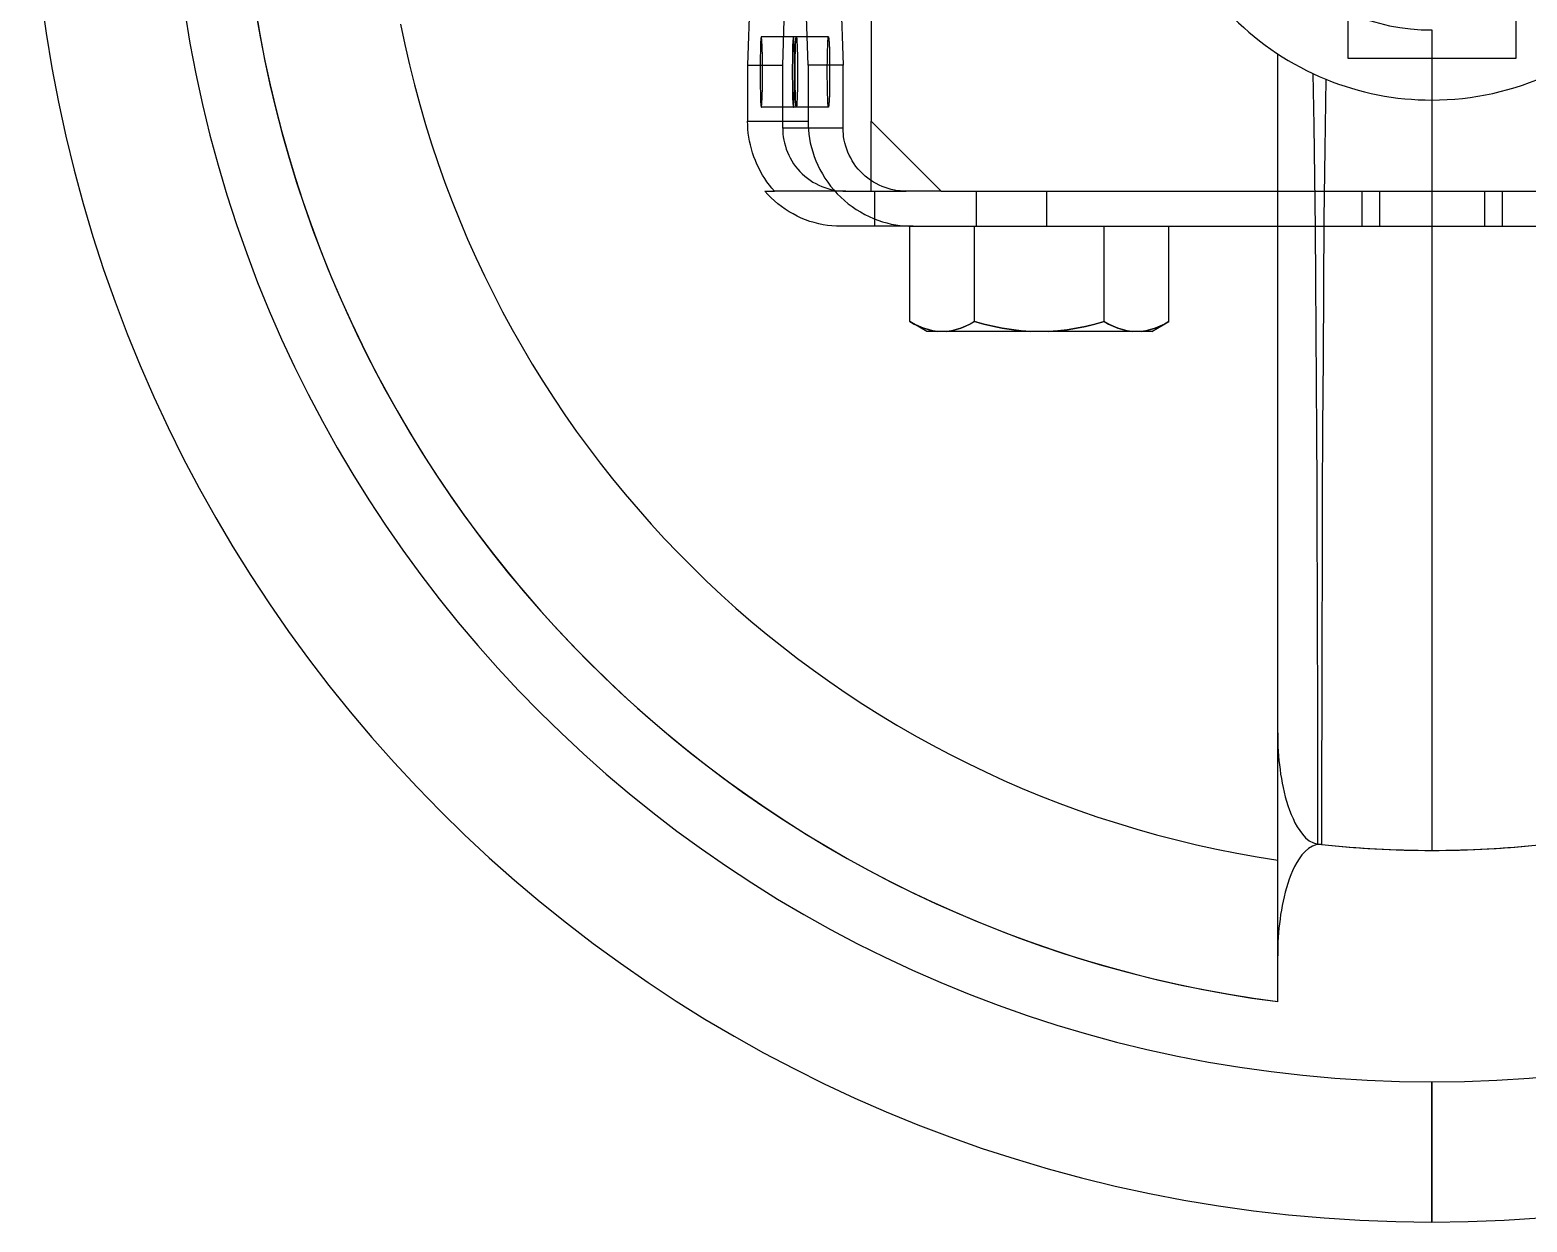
# Model space of a CAD drawing. Extents: x -100 to 100, y -116 to 85.
# Drawn here: x -100 to 6.8, y -115.5 to -30.5 of the extents above; entities that cross this region are included whole.
import ezdxf

# ---------------------------------------------------------------- set-up
doc = ezdxf.new("R2010")
doc.units = 0
doc.layers.add('HIDDEN', color=7, linetype='CONTINUOUS')
doc.layers.add('THICK', color=7, linetype='CONTINUOUS')

msp = doc.modelspace()

# ---------------------------------------------------------------- linework, layer by layer
at = {"layer": 'HIDDEN'}
for p, q in [((-46.31, -33), (-46.14, -28)), ((-6, -28.5), (-6, -32.5)), ((6, -32.5), (6, -28.5)), ((-45.33, -31), (-47.83, -31)), ((-43.04, -31), (-45.54, -31)), ((-45.4, -31.86), (-45.39, -31.74)), ((-45.4, -32), (-45.4, -31.86)), ((-45.4, -32.15), (-45.4, -32)), ((-45.39, -31.52), (-45.38, -31.43)), ((-45.39, -31.63), (-45.39, -31.52)), ((-45.39, -31.74), (-45.39, -31.63)), ((-45.38, -31.35), (-45.37, -31.28)), ((-45.38, -31.43), (-45.38, -31.35)), ((-45.37, -31.22), (-45.36, -31.17)), ((-45.37, -31.28), (-45.37, -31.22)), ((-45.36, -31.09), (-45.35, -31.06)), ((-45.36, -31.12), (-45.36, -31.09)), ((-45.36, -31.17), (-45.36, -31.12)), ((-45.35, -31.04), (-45.34, -31.02)), ((-45.35, -31.06), (-45.35, -31.04)), ((-45.34, -31.01), (-45.34, -31)), ((-45.34, -31), (-45.33, -31)), ((-45.34, -31.02), (-45.34, -31.01)), ((-45.33, -31), (-45.33, -31)), ((-45.33, -31), (-45.33, -31.01)), ((-45.33, -31.01), (-45.32, -31.02)), ((-45.32, -31.02), (-45.32, -31.04)), ((-45.32, -31.04), (-45.32, -31.06)), ((-45.32, -31.06), (-45.31, -31.09)), ((-45.31, -31.09), (-45.31, -31.12)), ((-45.31, -31.12), (-45.3, -31.17)), ((-45.3, -31.17), (-45.3, -31.22)), ((-45.3, -31.22), (-45.29, -31.28)), ((-45.29, -31.28), (-45.29, -31.35)), ((-45.29, -31.35), (-45.29, -31.43)), ((-45.29, -31.43), (-45.28, -31.52)), ((-45.28, -31.52), (-45.28, -31.63)), ((-45.28, -31.63), (-45.27, -31.74)), ((-45.27, -31.74), (-45.27, -31.86)), ((-45.27, -31.86), (-45.27, -32)), ((-45.27, -32), (-45.26, -32.15)), ((-43.11, -31.86), (-43.1, -31.74)), ((-43.11, -32), (-43.11, -31.86)), ((-43.11, -32.15), (-43.11, -32)), ((-43.1, -31.52), (-43.09, -31.43)), ((-43.1, -31.63), (-43.1, -31.52)), ((-43.1, -31.74), (-43.1, -31.63)), ((-43.09, -31.35), (-43.08, -31.28)), ((-43.09, -31.43), (-43.09, -31.35)), ((-43.08, -31.22), (-43.07, -31.17)), ((-43.08, -31.28), (-43.08, -31.22)), ((-43.07, -31.09), (-43.06, -31.06)), ((-43.07, -31.12), (-43.07, -31.09)), ((-43.07, -31.17), (-43.07, -31.12)), ((-43.06, -31.04), (-43.05, -31.02)), ((-43.06, -31.06), (-43.06, -31.04)), ((-43.05, -31.01), (-43.05, -31)), ((-43.05, -31), (-43.04, -31)), ((-43.05, -31.02), (-43.05, -31.01)), ((-43.04, -31), (-43.04, -31)), ((-43.04, -31), (-43.04, -31.01)), ((-43.04, -31.01), (-43.03, -31.02)), ((-43.03, -31.02), (-43.03, -31.04)), ((-43.03, -31.04), (-43.03, -31.06)), ((-43.03, -31.06), (-43.02, -31.09)), ((-43.02, -31.09), (-43.02, -31.12)), ((-43.02, -31.12), (-43.01, -31.17)), ((-43.01, -31.17), (-43.01, -31.22)), ((-43.01, -31.22), (-43.01, -31.28)), ((-43.01, -31.28), (-43, -31.35)), ((-43, -31.35), (-43, -31.43)), ((-43, -31.43), (-42.99, -31.52)), ((-42.99, -31.52), (-42.99, -31.63)), ((-42.99, -31.63), (-42.98, -31.74)), ((-42.98, -31.74), (-42.98, -31.86)), ((-42.98, -31.86), (-42.98, -32)), ((-42.98, -32), (-42.97, -32.15)), ((-48.81, -33), (-46.31, -33)), ((-46.31, -37.5), (-46.31, -33)), ((-45.42, -33.01), (-45.41, -32.83)), ((-45.42, -33.21), (-45.42, -33.01)), ((-45.41, -32.3), (-45.4, -32.15)), ((-45.41, -32.47), (-45.41, -32.3)), ((-45.41, -32.64), (-45.41, -32.47)), ((-45.41, -32.83), (-45.41, -32.64)), ((-45.26, -32.15), (-45.26, -32.3)), ((-45.26, -32.3), (-45.26, -32.47)), ((-45.26, -32.47), (-45.25, -32.64)), ((-45.25, -32.64), (-45.25, -32.83)), ((-45.25, -32.83), (-45.25, -33.01)), ((-45.25, -33.01), (-45.25, -33.21)), ((-43.13, -33.01), (-43.12, -32.83)), ((-43.13, -33.21), (-43.13, -33.01)), ((-43.12, -32.3), (-43.11, -32.15)), ((-43.12, -32.47), (-43.12, -32.3)), ((-43.12, -32.64), (-43.12, -32.47)), ((-43.12, -32.83), (-43.12, -32.64)), ((-42.97, -32.15), (-42.97, -32.3)), ((-42.97, -32.3), (-42.97, -32.47)), ((-42.97, -32.47), (-42.96, -32.64)), ((-42.96, -32.64), (-42.96, -32.83)), ((-42.96, -32.83), (-42.96, -33.01)), ((-42.96, -33.01), (-42.96, -33.21)), ((-11, -32.2), (-11, -32.2)), ((-6, -32.5), (6, -32.5)), ((-6, -32.5), (-6, -32.5)), ((6, -32.5), (6, -32.5)), ((-45.42, -33.4), (-45.42, -33.21)), ((-45.42, -33.6), (-45.42, -33.4)), ((-45.42, -33.79), (-45.42, -33.6)), ((-45.42, -33.99), (-45.42, -33.79)), ((-45.41, -34.17), (-45.42, -33.99)), ((-45.25, -33.21), (-45.25, -33.4)), ((-45.25, -33.4), (-45.25, -33.6)), ((-45.25, -33.6), (-45.25, -33.79)), ((-45.25, -33.79), (-45.25, -33.99)), ((-45.25, -33.99), (-45.25, -34.17)), ((-43.13, -33.4), (-43.13, -33.21)), ((-43.13, -33.6), (-43.13, -33.4)), ((-43.13, -33.79), (-43.13, -33.6)), ((-43.13, -33.99), (-43.13, -33.79)), ((-43.12, -34.17), (-43.13, -33.99)), ((-42.96, -33.21), (-42.96, -33.4)), ((-42.96, -33.4), (-42.96, -33.6)), ((-42.96, -33.6), (-42.96, -33.79)), ((-42.96, -33.79), (-42.96, -33.99)), ((-42.96, -33.99), (-42.96, -34.17)), ((-8.41, -37.31), (-8.48, -33.61)), ((-45.41, -34.36), (-45.41, -34.17)), ((-45.41, -34.53), (-45.41, -34.36)), ((-45.41, -34.7), (-45.41, -34.53)), ((-45.4, -34.85), (-45.41, -34.7)), ((-45.4, -35), (-45.4, -34.85)), ((-45.4, -35.14), (-45.4, -35)), ((-45.39, -35.26), (-45.4, -35.14)), ((-45.26, -34.85), (-45.27, -35)), ((-45.27, -35), (-45.27, -35.14)), ((-45.27, -35.14), (-45.27, -35.26)), ((-45.25, -34.36), (-45.26, -34.53)), ((-45.26, -34.53), (-45.26, -34.7)), ((-45.26, -34.7), (-45.26, -34.85)), ((-45.25, -34.17), (-45.25, -34.36)), ((-43.12, -34.36), (-43.12, -34.17)), ((-43.12, -34.53), (-43.12, -34.36)), ((-43.12, -34.7), (-43.12, -34.53)), ((-43.11, -34.85), (-43.12, -34.7)), ((-43.11, -35), (-43.11, -34.85)), ((-43.11, -35.14), (-43.11, -35)), ((-43.1, -35.26), (-43.11, -35.14)), ((-42.97, -34.85), (-42.98, -35)), ((-42.98, -35), (-42.98, -35.14)), ((-42.98, -35.14), (-42.98, -35.26)), ((-42.96, -34.36), (-42.97, -34.53)), ((-42.97, -34.53), (-42.97, -34.7)), ((-42.97, -34.7), (-42.97, -34.85)), ((-42.96, -34.17), (-42.96, -34.36)), ((-45.33, -36), (-47.83, -36)), ((-43.04, -36), (-45.54, -36)), ((-45.39, -35.37), (-45.39, -35.26)), ((-45.39, -35.48), (-45.39, -35.37)), ((-45.38, -35.57), (-45.39, -35.48)), ((-45.38, -35.65), (-45.38, -35.57)), ((-45.37, -35.72), (-45.38, -35.65)), ((-45.37, -35.78), (-45.37, -35.72)), ((-45.36, -35.83), (-45.37, -35.78)), ((-45.36, -35.88), (-45.36, -35.83)), ((-45.36, -35.91), (-45.36, -35.88)), ((-45.35, -35.94), (-45.36, -35.91)), ((-45.35, -35.96), (-45.35, -35.94)), ((-45.34, -35.98), (-45.35, -35.96)), ((-45.34, -35.99), (-45.34, -35.98)), ((-45.34, -36), (-45.34, -35.99)), ((-45.33, -36), (-45.34, -36)), ((-45.32, -35.98), (-45.33, -35.99)), ((-45.33, -35.99), (-45.33, -36)), ((-45.33, -36), (-45.33, -36)), ((-45.31, -35.91), (-45.32, -35.94)), ((-45.32, -35.94), (-45.32, -35.96)), ((-45.32, -35.96), (-45.32, -35.98)), ((-45.3, -35.83), (-45.31, -35.88)), ((-45.31, -35.88), (-45.31, -35.91)), ((-45.29, -35.72), (-45.3, -35.78)), ((-45.3, -35.78), (-45.3, -35.83)), ((-45.28, -35.48), (-45.29, -35.57)), ((-45.29, -35.57), (-45.29, -35.65)), ((-45.29, -35.65), (-45.29, -35.72)), ((-45.27, -35.26), (-45.28, -35.37)), ((-45.28, -35.37), (-45.28, -35.48)), ((-43.1, -35.37), (-43.1, -35.26)), ((-43.1, -35.48), (-43.1, -35.37)), ((-43.09, -35.57), (-43.1, -35.48)), ((-43.09, -35.65), (-43.09, -35.57)), ((-43.08, -35.72), (-43.09, -35.65)), ((-43.08, -35.78), (-43.08, -35.72)), ((-43.07, -35.83), (-43.08, -35.78)), ((-43.07, -35.88), (-43.07, -35.83)), ((-43.07, -35.91), (-43.07, -35.88)), ((-43.06, -35.94), (-43.07, -35.91)), ((-43.06, -35.96), (-43.06, -35.94)), ((-43.05, -35.98), (-43.06, -35.96)), ((-43.05, -35.99), (-43.05, -35.98)), ((-43.05, -36), (-43.05, -35.99)), ((-43.04, -36), (-43.05, -36)), ((-43.03, -35.98), (-43.04, -35.99)), ((-43.04, -35.99), (-43.04, -36)), ((-43.04, -36), (-43.04, -36)), ((-43.02, -35.91), (-43.03, -35.94)), ((-43.03, -35.94), (-43.03, -35.96)), ((-43.03, -35.96), (-43.03, -35.98)), ((-43.01, -35.83), (-43.02, -35.88)), ((-43.02, -35.88), (-43.02, -35.91)), ((-43, -35.65), (-43.01, -35.72)), ((-43.01, -35.72), (-43.01, -35.78)), ((-43.01, -35.78), (-43.01, -35.83)), ((-42.99, -35.48), (-43, -35.57)), ((-43, -35.57), (-43, -35.65)), ((-42.98, -35.26), (-42.99, -35.37)), ((-42.99, -35.37), (-42.99, -35.48)), ((0, -35.5), (0, -35.5)), ((0, -35.5), (0, -89)), ((-40, -37), (-40, -37)), ((-8.35, -40.99), (-8.41, -37.31)), ((-46.31, -37.5), (-46.31, -37.71)), ((-42, -37.5), (-46.31, -37.5)), ((-46.31, -37.71), (-46.29, -37.92)), ((-46.29, -37.92), (-46.27, -38.13)), ((-46.27, -38.13), (-46.23, -38.35)), ((-46.23, -38.35), (-46.18, -38.56)), ((-46.18, -38.56), (-46.12, -38.78)), ((-46.12, -38.78), (-46.05, -39)), ((-46.05, -39), (-45.97, -39.21)), ((-45.97, -39.21), (-45.88, -39.42)), ((-45.88, -39.42), (-45.77, -39.63)), ((-45.77, -39.63), (-45.66, -39.84)), ((-45.66, -39.84), (-45.53, -40.04)), ((-45.53, -40.04), (-45.39, -40.23)), ((-45.39, -40.23), (-45.24, -40.42)), ((-45.24, -40.42), (-45.08, -40.6)), ((-45.08, -40.6), (-44.91, -40.77)), ((-44.91, -40.77), (-44.73, -40.93)), ((-44.73, -40.93), (-44.54, -41.08)), ((-44.54, -41.08), (-44.35, -41.22)), ((-44.35, -41.22), (-44.15, -41.35)), ((-44.15, -41.35), (-43.94, -41.46)), ((-43.94, -41.46), (-43.73, -41.57)), ((-43.73, -41.57), (-43.52, -41.66)), ((-40, -42), (-40, -41.24)), ((-8.31, -44.66), (-8.35, -40.99)), ((-41.81, -42), (-46.9, -42)), ((-43.52, -41.66), (-43.3, -41.74)), ((-43.3, -41.74), (-43.09, -41.81)), ((-43.09, -41.81), (-42.87, -41.87)), ((-42.87, -41.87), (-42.65, -41.92)), ((-42.65, -41.92), (-42.44, -41.96)), ((-42.44, -41.96), (-42.23, -41.98)), ((-42.23, -41.98), (-42.01, -42)), ((-42.01, -42), (-41.81, -42)), ((-41.81, -42), (-37.5, -42)), ((-40, -42), (-40, -42)), ((-39.75, -42), (-39.75, -44.5)), ((-35, -42), (-35, -42)), ((-35, -42), (35, -42)), ((-35, -42), (-35, -42)), ((-32.5, -42), (-32.5, -44.5)), ((-27.5, -42), (-27.5, -44.5)), ((-11, -42), (11, -42)), ((-5, -42), (-5, -44.5)), ((-3.75, -42), (-3.75, -42)), ((-3.75, -42), (-3.75, -44.5)), ((3.75, -42), (3.75, -42)), ((3.75, -42), (3.75, -44.5)), ((5, -42), (5, -44.5)), ((-32.62, -51.3), (-32.62, -44.5)), ((-32.62, -51.3), (-32.62, -44.5)), ((-32.62, -51.3), (-32.62, -44.5)), ((-23.38, -51.3), (-23.38, -44.5)), ((-23.38, -51.3), (-23.38, -44.5)), ((-23.38, -51.3), (-23.38, -44.5)), ((-11, -44.5), (11, -44.5)), ((-8.28, -48.33), (-8.31, -44.66)), ((-3.75, -44.5), (-3.75, -44.5)), ((3.75, -44.5), (3.75, -44.5)), ((-8.25, -51.99), (-8.28, -48.33)), ((-37.24, -51.3), (-36.92, -51.48)), ((-37.24, -51.3), (-36.92, -51.48)), ((-36.91, -51.48), (-37.24, -51.3)), ((-36.92, -51.48), (-36.59, -51.63)), ((-36.92, -51.48), (-36.59, -51.63)), ((-36.59, -51.63), (-36.91, -51.48)), ((-36.59, -51.63), (-36.26, -51.77)), ((-36.59, -51.63), (-36.26, -51.77)), ((-36.26, -51.77), (-36.59, -51.63)), ((-36.26, -51.77), (-35.93, -51.87)), ((-36.26, -51.77), (-35.93, -51.87)), ((-35.92, -51.87), (-36.26, -51.77)), ((-35.93, -51.87), (-35.59, -51.95)), ((-35.93, -51.87), (-35.59, -51.95)), ((-35.59, -51.95), (-35.92, -51.87)), ((-35.59, -51.95), (-35.25, -52)), ((-35.59, -51.95), (-35.25, -52)), ((-35.25, -52), (-35.59, -51.95)), ((-34.61, -52), (-34.27, -51.95)), ((-34.27, -51.95), (-34.61, -52)), ((-34.61, -52), (-34.27, -51.95)), ((-34.27, -51.95), (-33.94, -51.87)), ((-33.93, -51.87), (-34.27, -51.95)), ((-34.27, -51.95), (-33.94, -51.87)), ((-33.94, -51.87), (-33.6, -51.77)), ((-33.94, -51.87), (-33.6, -51.77)), ((-33.6, -51.77), (-33.93, -51.87)), ((-33.6, -51.77), (-33.27, -51.63)), ((-33.27, -51.63), (-33.6, -51.77)), ((-33.6, -51.77), (-33.27, -51.63)), ((-33.27, -51.63), (-32.95, -51.48)), ((-32.94, -51.48), (-33.27, -51.63)), ((-33.27, -51.63), (-32.95, -51.48)), ((-32.95, -51.48), (-32.62, -51.3)), ((-32.95, -51.48), (-32.62, -51.3)), ((-32.62, -51.3), (-32.94, -51.48)), ((-32.62, -51.3), (-31.97, -51.48)), ((-31.97, -51.48), (-32.62, -51.3)), ((-32.62, -51.3), (-31.97, -51.48)), ((-31.97, -51.48), (-31.32, -51.63)), ((-31.32, -51.63), (-31.97, -51.48)), ((-31.97, -51.48), (-31.32, -51.63)), ((-31.32, -51.63), (-30.66, -51.77)), ((-30.66, -51.77), (-31.32, -51.63)), ((-31.32, -51.63), (-30.66, -51.77)), ((-30.66, -51.77), (-29.99, -51.87)), ((-29.99, -51.87), (-30.66, -51.77)), ((-30.66, -51.77), (-29.99, -51.87)), ((-29.99, -51.87), (-29.31, -51.95)), ((-29.31, -51.95), (-29.99, -51.87)), ((-29.99, -51.87), (-29.31, -51.95)), ((-29.31, -51.95), (-28.64, -52)), ((-28.64, -52), (-29.31, -51.95)), ((-29.31, -51.95), (-28.64, -52)), ((-27.36, -52), (-26.69, -51.95)), ((-26.69, -51.95), (-27.36, -52)), ((-27.36, -52), (-26.69, -51.95)), ((-26.69, -51.95), (-26.02, -51.88)), ((-26.02, -51.88), (-26.69, -51.95)), ((-26.69, -51.95), (-26.02, -51.88)), ((-26.02, -51.88), (-25.36, -51.77)), ((-25.36, -51.77), (-26.02, -51.88)), ((-26.02, -51.88), (-25.36, -51.77)), ((-25.36, -51.77), (-24.7, -51.64)), ((-24.7, -51.64), (-25.36, -51.77)), ((-25.36, -51.77), (-24.7, -51.64)), ((-24.7, -51.64), (-24.04, -51.48)), ((-24.03, -51.48), (-24.7, -51.64)), ((-24.7, -51.64), (-24.04, -51.48)), ((-24.04, -51.48), (-23.38, -51.3)), ((-24.04, -51.48), (-23.38, -51.3)), ((-23.38, -51.3), (-24.03, -51.48)), ((-23.38, -51.3), (-23.06, -51.48)), ((-23.05, -51.48), (-23.38, -51.3)), ((-23.38, -51.3), (-23.06, -51.48)), ((-23.06, -51.48), (-22.73, -51.63)), ((-23.06, -51.48), (-22.73, -51.63)), ((-22.73, -51.63), (-23.05, -51.48)), ((-22.73, -51.63), (-22.4, -51.77)), ((-22.4, -51.77), (-22.73, -51.63)), ((-22.73, -51.63), (-22.4, -51.77)), ((-22.4, -51.77), (-22.07, -51.87)), ((-22.06, -51.87), (-22.4, -51.77)), ((-22.4, -51.77), (-22.07, -51.87)), ((-22.07, -51.87), (-21.73, -51.95)), ((-22.07, -51.87), (-21.73, -51.95)), ((-21.73, -51.95), (-22.06, -51.87)), ((-21.73, -51.95), (-21.39, -52)), ((-21.39, -52), (-21.73, -51.95)), ((-21.73, -51.95), (-21.39, -52)), ((-20.75, -52), (-20.41, -51.95)), ((-20.75, -52), (-20.41, -51.95)), ((-20.41, -51.95), (-20.75, -52)), ((-20.41, -51.95), (-20.08, -51.87)), ((-20.41, -51.95), (-20.08, -51.87)), ((-20.07, -51.87), (-20.41, -51.95)), ((-20.08, -51.87), (-19.74, -51.77)), ((-20.08, -51.87), (-19.74, -51.77)), ((-19.74, -51.77), (-20.07, -51.87)), ((-19.74, -51.77), (-19.41, -51.63)), ((-19.74, -51.77), (-19.41, -51.63)), ((-19.41, -51.63), (-19.74, -51.77)), ((-19.41, -51.63), (-19.09, -51.48)), ((-19.41, -51.63), (-19.09, -51.48)), ((-19.08, -51.48), (-19.41, -51.63)), ((-19.09, -51.48), (-18.76, -51.3)), ((-19.09, -51.48), (-18.76, -51.3)), ((-18.76, -51.3), (-19.08, -51.48)), ((-8.23, -55.65), (-8.25, -51.99)), ((-8.21, -59.31), (-8.23, -55.65)), ((-8.19, -62.97), (-8.21, -59.31)), ((-8.18, -66.63), (-8.19, -62.97)), ((-8.17, -70.28), (-8.18, -66.63)), ((-8.16, -73.94), (-8.17, -70.28)), ((-8.15, -77.59), (-8.16, -73.94)), ((-8.14, -81.24), (-8.15, -77.59)), ((-11, -80.61), (-11, -80.94)), ((-11, -80.94), (-10.99, -81.27)), ((-10.99, -81.27), (-10.98, -81.6)), ((-10.98, -81.6), (-10.96, -81.92)), ((-10.96, -81.92), (-10.94, -82.25)), ((-8.13, -84.9), (-8.14, -81.24)), ((-10.94, -82.25), (-10.91, -82.58)), ((-10.91, -82.58), (-10.87, -82.9)), ((-10.87, -82.9), (-10.83, -83.23)), ((-10.83, -83.23), (-10.79, -83.56)), ((-10.79, -83.56), (-10.73, -83.88)), ((-10.73, -83.88), (-10.68, -84.2)), ((-10.68, -84.2), (-10.61, -84.52)), ((-10.61, -84.52), (-10.54, -84.85)), ((-10.54, -84.85), (-10.46, -85.17)), ((-10.46, -85.17), (-10.37, -85.48)), ((-8.13, -88.55), (-8.13, -84.9)), ((-10.37, -85.48), (-10.27, -85.8)), ((-10.27, -85.8), (-10.16, -86.12)), ((-10.16, -86.12), (-10.04, -86.43)), ((-10.04, -86.43), (-9.91, -86.73)), ((-9.91, -86.73), (-9.77, -87.03)), ((-9.77, -87.03), (-9.61, -87.32)), ((-9.61, -87.32), (-9.43, -87.59)), ((-9.43, -87.59), (-9.23, -87.85)), ((-9.23, -87.85), (-9.01, -88.1)), ((-9.01, -88.1), (-8.75, -88.31)), ((-8.75, -88.31), (-8.45, -88.47)), ((-8.45, -88.47), (-8.13, -88.55)), ((-11, -89.69), (-11, -89.69)), ((0, -105.5), (0, -115.5)), ((0, -115.5), (0, -115.5))]:
    msp.add_line(p, q, dxfattribs=at)
for radius, start, end in [(90, 90, 270), (90, 270, 90), (85, 185.4006, 262.5644), (20, 247.7621, 270), (20, 270, 295.0968), (73.5, 263.6526, 270), (73.5, 270, 276.3474)]:
    msp.add_arc((0, -15.5), radius, start, end, dxfattribs=at)
at = {"layer": 'THICK'}
for p, q in [((-40, -26.5), (-40, -37)), ((-48.64, -28), (-48.81, -33)), ((-44.5, -33), (-44.67, -28)), ((-42.17, -28), (-42, -33)), ((0, -30.5), (0, -89)), ((-47.89, -31.74), (-47.9, -31.86)), ((-47.9, -31.86), (-47.9, -32)), ((-47.9, -32), (-47.9, -32.15)), ((-47.88, -31.43), (-47.89, -31.52)), ((-47.89, -31.52), (-47.89, -31.63)), ((-47.89, -31.63), (-47.89, -31.74)), ((-47.87, -31.28), (-47.88, -31.35)), ((-47.88, -31.35), (-47.88, -31.43)), ((-47.86, -31.17), (-47.87, -31.22)), ((-47.87, -31.22), (-47.87, -31.28)), ((-47.85, -31.06), (-47.86, -31.09)), ((-47.86, -31.09), (-47.86, -31.12)), ((-47.86, -31.12), (-47.86, -31.17)), ((-47.84, -31.02), (-47.85, -31.04)), ((-47.85, -31.04), (-47.85, -31.06)), ((-47.83, -31), (-47.84, -31)), ((-47.84, -31), (-47.84, -31.01)), ((-47.84, -31.01), (-47.84, -31.02)), ((-47.83, -31.01), (-47.83, -31)), ((-47.83, -31), (-47.83, -31)), ((-47.82, -31.02), (-47.83, -31.01)), ((-47.82, -31.04), (-47.82, -31.02)), ((-47.82, -31.06), (-47.82, -31.04)), ((-47.81, -31.09), (-47.82, -31.06)), ((-47.81, -31.12), (-47.81, -31.09)), ((-47.8, -31.17), (-47.81, -31.12)), ((-47.8, -31.22), (-47.8, -31.17)), ((-47.79, -31.28), (-47.8, -31.22)), ((-47.79, -31.35), (-47.79, -31.28)), ((-47.79, -31.43), (-47.79, -31.35)), ((-47.78, -31.52), (-47.79, -31.43)), ((-47.78, -31.63), (-47.78, -31.52)), ((-47.77, -31.74), (-47.78, -31.63)), ((-47.77, -31.86), (-47.77, -31.74)), ((-47.77, -32), (-47.77, -31.86)), ((-47.76, -32.15), (-47.77, -32)), ((-45.6, -31.74), (-45.61, -31.86)), ((-45.61, -31.86), (-45.61, -32)), ((-45.61, -32), (-45.61, -32.15)), ((-45.59, -31.43), (-45.6, -31.52)), ((-45.6, -31.52), (-45.6, -31.63)), ((-45.6, -31.63), (-45.6, -31.74)), ((-45.58, -31.28), (-45.59, -31.35)), ((-45.59, -31.35), (-45.59, -31.43)), ((-45.57, -31.17), (-45.58, -31.22)), ((-45.58, -31.22), (-45.58, -31.28)), ((-45.56, -31.06), (-45.57, -31.09)), ((-45.57, -31.09), (-45.57, -31.12)), ((-45.57, -31.12), (-45.57, -31.17)), ((-45.55, -31.02), (-45.56, -31.04)), ((-45.56, -31.04), (-45.56, -31.06)), ((-45.54, -31), (-45.55, -31)), ((-45.55, -31), (-45.55, -31.01)), ((-45.55, -31.01), (-45.55, -31.02)), ((-45.54, -31.01), (-45.54, -31)), ((-45.54, -31), (-45.54, -31)), ((-45.53, -31.02), (-45.54, -31.01)), ((-45.53, -31.04), (-45.53, -31.02)), ((-45.53, -31.06), (-45.53, -31.04)), ((-45.52, -31.09), (-45.53, -31.06)), ((-45.52, -31.12), (-45.52, -31.09)), ((-45.51, -31.17), (-45.52, -31.12)), ((-45.51, -31.22), (-45.51, -31.17)), ((-45.51, -31.28), (-45.51, -31.22)), ((-45.5, -31.35), (-45.51, -31.28)), ((-45.5, -31.43), (-45.5, -31.35)), ((-45.49, -31.52), (-45.5, -31.43)), ((-45.49, -31.63), (-45.49, -31.52)), ((-45.48, -31.74), (-45.49, -31.63)), ((-45.48, -31.86), (-45.48, -31.74)), ((-45.48, -32), (-45.48, -31.86)), ((-45.47, -32.15), (-45.48, -32)), ((-48.81, -33), (-48.81, -37)), ((-47.91, -32.83), (-47.92, -33.01)), ((-47.92, -33.01), (-47.92, -33.21)), ((-47.9, -32.15), (-47.91, -32.3)), ((-47.91, -32.3), (-47.91, -32.47)), ((-47.91, -32.47), (-47.91, -32.64)), ((-47.91, -32.64), (-47.91, -32.83)), ((-47.76, -32.3), (-47.76, -32.15)), ((-47.76, -32.47), (-47.76, -32.3)), ((-47.75, -32.64), (-47.76, -32.47)), ((-47.75, -32.83), (-47.75, -32.64)), ((-47.75, -33.01), (-47.75, -32.83)), ((-47.75, -33.21), (-47.75, -33.01)), ((-45.62, -32.83), (-45.63, -33.01)), ((-45.63, -33.01), (-45.63, -33.21)), ((-45.61, -32.15), (-45.62, -32.3)), ((-45.62, -32.3), (-45.62, -32.47)), ((-45.62, -32.47), (-45.62, -32.64)), ((-45.62, -32.64), (-45.62, -32.83)), ((-45.47, -32.3), (-45.47, -32.15)), ((-45.47, -32.47), (-45.47, -32.3)), ((-45.46, -32.64), (-45.47, -32.47)), ((-45.46, -32.83), (-45.46, -32.64)), ((-45.46, -33.01), (-45.46, -32.83)), ((-45.46, -33.21), (-45.46, -33.01)), ((-42, -33), (-44.5, -33)), ((-44.5, -33), (-44.5, -37)), ((-42, -37.5), (-42, -33)), ((-11, -36.53), (-11, -32.2)), ((-47.92, -33.21), (-47.92, -33.4)), ((-47.92, -33.4), (-47.92, -33.6)), ((-47.92, -33.6), (-47.92, -33.79)), ((-47.92, -33.79), (-47.92, -33.99)), ((-47.92, -33.99), (-47.91, -34.17)), ((-47.75, -33.4), (-47.75, -33.21)), ((-47.75, -33.6), (-47.75, -33.4)), ((-47.75, -33.79), (-47.75, -33.6)), ((-47.75, -33.99), (-47.75, -33.79)), ((-47.75, -34.17), (-47.75, -33.99)), ((-45.63, -33.21), (-45.63, -33.4)), ((-45.63, -33.4), (-45.63, -33.6)), ((-45.63, -33.6), (-45.63, -33.79)), ((-45.63, -33.79), (-45.63, -33.99)), ((-45.63, -33.99), (-45.62, -34.17)), ((-45.46, -33.4), (-45.46, -33.21)), ((-45.46, -33.6), (-45.46, -33.4)), ((-45.46, -33.79), (-45.46, -33.6)), ((-45.46, -33.99), (-45.46, -33.79)), ((-45.46, -34.17), (-45.46, -33.99)), ((-7.57, -34.01), (-7.65, -39)), ((-47.91, -34.17), (-47.91, -34.36)), ((-47.91, -34.36), (-47.91, -34.53)), ((-47.91, -34.53), (-47.91, -34.7)), ((-47.91, -34.7), (-47.9, -34.85)), ((-47.9, -34.85), (-47.9, -35)), ((-47.9, -35), (-47.9, -35.14)), ((-47.9, -35.14), (-47.89, -35.26)), ((-47.77, -35), (-47.76, -34.85)), ((-47.77, -35.14), (-47.77, -35)), ((-47.77, -35.26), (-47.77, -35.14)), ((-47.76, -34.53), (-47.75, -34.36)), ((-47.76, -34.7), (-47.76, -34.53)), ((-47.76, -34.85), (-47.76, -34.7)), ((-47.75, -34.36), (-47.75, -34.17)), ((-45.62, -34.17), (-45.62, -34.36)), ((-45.62, -34.36), (-45.62, -34.53)), ((-45.62, -34.53), (-45.62, -34.7)), ((-45.62, -34.7), (-45.61, -34.85)), ((-45.61, -34.85), (-45.61, -35)), ((-45.61, -35), (-45.61, -35.14)), ((-45.61, -35.14), (-45.6, -35.26)), ((-45.48, -35), (-45.47, -34.85)), ((-45.48, -35.14), (-45.48, -35)), ((-45.48, -35.26), (-45.48, -35.14)), ((-45.47, -34.53), (-45.46, -34.36)), ((-45.47, -34.7), (-45.47, -34.53)), ((-45.47, -34.85), (-45.47, -34.7)), ((-45.46, -34.36), (-45.46, -34.17)), ((-47.89, -35.26), (-47.89, -35.37)), ((-47.89, -35.37), (-47.89, -35.48)), ((-47.89, -35.48), (-47.88, -35.57)), ((-47.88, -35.57), (-47.88, -35.65)), ((-47.88, -35.65), (-47.87, -35.72)), ((-47.87, -35.72), (-47.87, -35.78)), ((-47.87, -35.78), (-47.86, -35.83)), ((-47.86, -35.83), (-47.86, -35.88)), ((-47.86, -35.88), (-47.86, -35.91)), ((-47.86, -35.91), (-47.85, -35.94)), ((-47.85, -35.94), (-47.85, -35.96)), ((-47.85, -35.96), (-47.84, -35.98)), ((-47.84, -35.98), (-47.84, -35.99)), ((-47.84, -35.99), (-47.84, -36)), ((-47.84, -36), (-47.83, -36)), ((-47.83, -35.99), (-47.82, -35.98)), ((-47.83, -36), (-47.83, -35.99)), ((-47.83, -36), (-47.83, -36)), ((-47.82, -35.94), (-47.81, -35.91)), ((-47.82, -35.96), (-47.82, -35.94)), ((-47.82, -35.98), (-47.82, -35.96)), ((-47.81, -35.88), (-47.8, -35.83)), ((-47.81, -35.91), (-47.81, -35.88)), ((-47.8, -35.78), (-47.79, -35.72)), ((-47.8, -35.83), (-47.8, -35.78)), ((-47.79, -35.57), (-47.78, -35.48)), ((-47.79, -35.65), (-47.79, -35.57)), ((-47.79, -35.72), (-47.79, -35.65)), ((-47.78, -35.37), (-47.77, -35.26)), ((-47.78, -35.48), (-47.78, -35.37)), ((-45.6, -35.26), (-45.6, -35.37)), ((-45.6, -35.37), (-45.6, -35.48)), ((-45.6, -35.48), (-45.59, -35.57)), ((-45.59, -35.57), (-45.59, -35.65)), ((-45.59, -35.65), (-45.58, -35.72)), ((-45.58, -35.72), (-45.58, -35.78)), ((-45.58, -35.78), (-45.57, -35.83)), ((-45.57, -35.83), (-45.57, -35.88)), ((-45.57, -35.88), (-45.57, -35.91)), ((-45.57, -35.91), (-45.56, -35.94)), ((-45.56, -35.94), (-45.56, -35.96)), ((-45.56, -35.96), (-45.55, -35.98)), ((-45.55, -35.98), (-45.55, -35.99)), ((-45.55, -35.99), (-45.55, -36)), ((-45.55, -36), (-45.54, -36)), ((-45.54, -35.99), (-45.53, -35.98)), ((-45.54, -36), (-45.54, -35.99)), ((-45.54, -36), (-45.54, -36)), ((-45.53, -35.94), (-45.52, -35.91)), ((-45.53, -35.96), (-45.53, -35.94)), ((-45.53, -35.98), (-45.53, -35.96)), ((-45.52, -35.88), (-45.51, -35.83)), ((-45.52, -35.91), (-45.52, -35.88)), ((-45.51, -35.72), (-45.5, -35.65)), ((-45.51, -35.78), (-45.51, -35.72)), ((-45.51, -35.83), (-45.51, -35.78)), ((-45.5, -35.57), (-45.49, -35.48)), ((-45.5, -35.65), (-45.5, -35.57)), ((-45.49, -35.37), (-45.48, -35.26)), ((-45.49, -35.48), (-45.49, -35.37)), ((-48.81, -37), (-44.5, -37)), ((-48.8, -37.28), (-48.81, -37)), ((-48.79, -37.57), (-48.8, -37.28)), ((-44.5, -37), (-44.49, -37.31)), ((-44.49, -37.31), (-44.47, -37.62)), ((-40, -37), (-35, -42)), ((-40, -41.24), (-40, -37)), ((-11, -40.83), (-11, -36.53)), ((-48.76, -37.85), (-48.79, -37.57)), ((-48.72, -38.14), (-48.76, -37.85)), ((-48.67, -38.42), (-48.72, -38.14)), ((-48.61, -38.7), (-48.67, -38.42)), ((-44.47, -37.62), (-44.44, -37.93)), ((-44.44, -37.93), (-44.4, -38.25)), ((-44.4, -38.25), (-44.34, -38.56)), ((-42, -37.71), (-42, -37.5)), ((-41.98, -37.92), (-42, -37.71)), ((-41.96, -38.13), (-41.98, -37.92)), ((-41.92, -38.35), (-41.96, -38.13)), ((-41.87, -38.56), (-41.92, -38.35)), ((-48.54, -38.98), (-48.61, -38.7)), ((-48.46, -39.26), (-48.54, -38.98)), ((-48.37, -39.54), (-48.46, -39.26)), ((-44.34, -38.56), (-44.26, -38.88)), ((-44.26, -38.88), (-44.17, -39.2)), ((-44.17, -39.2), (-44.06, -39.52)), ((-41.81, -38.78), (-41.87, -38.56)), ((-41.74, -39), (-41.81, -38.78)), ((-41.66, -39.21), (-41.74, -39)), ((-41.57, -39.42), (-41.66, -39.21)), ((-41.46, -39.63), (-41.57, -39.42)), ((-7.65, -39), (-7.7, -43.97)), ((-48.26, -39.81), (-48.37, -39.54)), ((-48.15, -40.08), (-48.26, -39.81)), ((-48.02, -40.34), (-48.15, -40.08)), ((-47.89, -40.6), (-48.02, -40.34)), ((-44.06, -39.52), (-43.94, -39.84)), ((-43.94, -39.84), (-43.8, -40.15)), ((-43.8, -40.15), (-43.65, -40.46)), ((-43.65, -40.46), (-43.48, -40.77)), ((-41.35, -39.84), (-41.46, -39.63)), ((-41.22, -40.04), (-41.35, -39.84)), ((-41.08, -40.23), (-41.22, -40.04)), ((-40.93, -40.42), (-41.08, -40.23)), ((-40.77, -40.6), (-40.93, -40.42)), ((-47.75, -40.85), (-47.89, -40.6)), ((-47.59, -41.1), (-47.75, -40.85)), ((-47.43, -41.33), (-47.59, -41.1)), ((-47.26, -41.56), (-47.43, -41.33)), ((-47.08, -41.79), (-47.26, -41.56)), ((-43.48, -40.77), (-43.3, -41.07)), ((-43.3, -41.07), (-43.1, -41.36)), ((-43.1, -41.36), (-42.89, -41.64)), ((-42.89, -41.64), (-42.67, -41.91)), ((-40.6, -40.77), (-40.77, -40.6)), ((-40.42, -40.93), (-40.6, -40.77)), ((-40.23, -41.08), (-40.42, -40.93)), ((-40.04, -41.22), (-40.23, -41.08)), ((-39.84, -41.35), (-40.04, -41.22)), ((-39.63, -41.46), (-39.84, -41.35)), ((-39.42, -41.57), (-39.63, -41.46)), ((-39.21, -41.66), (-39.42, -41.57)), ((-11, -45.13), (-11, -40.83)), ((-47.58, -42), (-46.9, -42)), ((-47.36, -42.24), (-47.58, -42)), ((-47.14, -42.47), (-47.36, -42.24)), ((-46.9, -42.69), (-47.14, -42.47)), ((-46.9, -42), (-47.08, -41.79)), ((-46.65, -42.9), (-46.9, -42.69)), ((-42.67, -41.91), (-42.43, -42.18)), ((-42.43, -42.18), (-42.17, -42.43)), ((-42.17, -42.43), (-41.91, -42.67)), ((-41.91, -42.67), (-41.64, -42.89)), ((-38.99, -41.74), (-39.21, -41.66)), ((-38.78, -41.81), (-38.99, -41.74)), ((-38.56, -41.87), (-38.78, -41.81)), ((-38.34, -41.92), (-38.56, -41.87)), ((-38.13, -41.96), (-38.34, -41.92)), ((-37.92, -41.98), (-38.13, -41.96)), ((-37.7, -42), (-37.92, -41.98)), ((-37.5, -42), (-37.7, -42)), ((-35, -42), (-37.5, -42)), ((-35, -42), (-11, -42)), ((-46.4, -43.1), (-46.65, -42.9)), ((-46.13, -43.28), (-46.4, -43.1)), ((-45.85, -43.46), (-46.13, -43.28)), ((-45.57, -43.62), (-45.85, -43.46)), ((-45.28, -43.78), (-45.57, -43.62)), ((-44.98, -43.91), (-45.28, -43.78)), ((-41.64, -42.89), (-41.36, -43.1)), ((-41.36, -43.1), (-41.07, -43.3)), ((-41.07, -43.3), (-40.77, -43.48)), ((-40.77, -43.48), (-40.46, -43.65)), ((-40.46, -43.65), (-40.15, -43.8)), ((-44.68, -44.04), (-44.98, -43.91)), ((-44.37, -44.15), (-44.68, -44.04)), ((-44.06, -44.24), (-44.37, -44.15)), ((-43.74, -44.32), (-44.06, -44.24)), ((-43.43, -44.39), (-43.74, -44.32)), ((-43.11, -44.44), (-43.43, -44.39)), ((-42.8, -44.47), (-43.11, -44.44)), ((-42.48, -44.49), (-42.8, -44.47)), ((-42.17, -44.5), (-42.48, -44.49)), ((-37, -44.5), (-42.17, -44.5)), ((-40.15, -43.8), (-39.84, -43.94)), ((-39.84, -43.94), (-39.52, -44.06)), ((-39.52, -44.06), (-39.2, -44.17)), ((-39.2, -44.17), (-38.88, -44.26)), ((-38.88, -44.26), (-38.56, -44.34)), ((-38.56, -44.34), (-38.24, -44.4)), ((-38.24, -44.4), (-37.93, -44.44)), ((-37.93, -44.44), (-37.61, -44.47)), ((-37.61, -44.47), (-37.3, -44.49)), ((-37.3, -44.49), (-37, -44.5)), ((-37.24, -51.3), (-37.24, -44.5)), ((-37, -44.5), (-11, -44.5)), ((-32.62, -51.3), (-32.62, -44.5)), ((-23.38, -51.3), (-23.38, -44.5)), ((-18.76, -51.3), (-18.76, -44.5)), ((-7.7, -43.97), (-7.74, -48.94)), ((-11, -49.42), (-11, -45.13)), ((-7.74, -48.94), (-7.77, -53.9)), ((-11, -53.71), (-11, -49.42)), ((-36.03, -52), (-37.24, -51.3)), ((-36.91, -51.48), (-37.24, -51.3)), ((-36.59, -51.63), (-36.91, -51.48)), ((-36.26, -51.77), (-36.59, -51.63)), ((-35.92, -51.87), (-36.26, -51.77)), ((-35.25, -52), (-36.03, -52)), ((-35.59, -51.95), (-35.92, -51.87)), ((-35.25, -52), (-35.59, -51.95)), ((-34.61, -52), (-35.25, -52)), ((-34.27, -51.95), (-34.61, -52)), ((-28.64, -52), (-34.61, -52)), ((-33.93, -51.87), (-34.27, -51.95)), ((-33.6, -51.77), (-33.93, -51.87)), ((-33.27, -51.63), (-33.6, -51.77)), ((-32.94, -51.48), (-33.27, -51.63)), ((-32.62, -51.3), (-32.94, -51.48)), ((-31.97, -51.48), (-32.62, -51.3)), ((-31.32, -51.63), (-31.97, -51.48)), ((-30.66, -51.77), (-31.32, -51.63)), ((-29.99, -51.87), (-30.66, -51.77)), ((-29.31, -51.95), (-29.99, -51.87)), ((-28.64, -52), (-29.31, -51.95)), ((-27.36, -52), (-28.64, -52)), ((-26.69, -51.95), (-27.36, -52)), ((-21.39, -52), (-27.36, -52)), ((-26.02, -51.88), (-26.69, -51.95)), ((-25.36, -51.77), (-26.02, -51.88)), ((-24.7, -51.64), (-25.36, -51.77)), ((-24.03, -51.48), (-24.7, -51.64)), ((-23.38, -51.3), (-24.03, -51.48)), ((-23.05, -51.48), (-23.38, -51.3)), ((-22.73, -51.63), (-23.05, -51.48)), ((-22.4, -51.77), (-22.73, -51.63)), ((-22.06, -51.87), (-22.4, -51.77)), ((-21.73, -51.95), (-22.06, -51.87)), ((-21.39, -52), (-21.73, -51.95)), ((-20.75, -52), (-21.39, -52)), ((-20.41, -51.95), (-20.75, -52)), ((-19.97, -52), (-20.75, -52)), ((-20.07, -51.87), (-20.41, -51.95)), ((-19.74, -51.77), (-20.07, -51.87)), ((-19.97, -52), (-18.76, -51.3)), ((-19.41, -51.63), (-19.74, -51.77)), ((-19.08, -51.48), (-19.41, -51.63)), ((-18.76, -51.3), (-19.08, -51.48)), ((-11, -58), (-11, -53.71)), ((-7.77, -53.9), (-7.8, -58.86)), ((-11, -62.28), (-11, -58)), ((-7.8, -58.86), (-7.82, -63.81)), ((-11, -66.56), (-11, -62.28)), ((-7.82, -63.81), (-7.83, -68.77)), ((-11, -70.84), (-11, -66.56)), ((-7.83, -68.77), (-7.85, -73.72)), ((-11, -75.12), (-11, -70.84)), ((-7.85, -73.72), (-7.86, -78.67)), ((-11, -79.4), (-11, -75.12)), ((-7.86, -78.67), (-7.87, -83.63)), ((-11, -83.68), (-11, -79.4)), ((-11, -87.96), (-11, -83.68)), ((-7.87, -83.63), (-7.88, -88.58)), ((-11, -92.23), (-11, -87.96)), ((-8.21, -88.59), (-8.52, -88.69)), ((-7.88, -88.58), (-8.21, -88.59)), ((-9.47, -89.59), (-9.64, -89.86)), ((-9.27, -89.32), (-9.47, -89.59)), ((-9.05, -89.08), (-9.27, -89.32)), ((-8.8, -88.86), (-9.05, -89.08)), ((-8.52, -88.69), (-8.8, -88.86)), ((-10.07, -90.75), (-10.18, -91.06)), ((-9.94, -90.45), (-10.07, -90.75)), ((-9.8, -90.15), (-9.94, -90.45)), ((-9.64, -89.86), (-9.8, -90.15)), ((-10.38, -91.67), (-10.47, -91.99)), ((-10.28, -91.36), (-10.38, -91.67)), ((-10.18, -91.06), (-10.28, -91.36)), ((-11, -96.51), (-11, -92.23)), ((-10.62, -92.62), (-10.68, -92.94)), ((-10.54, -92.3), (-10.62, -92.62)), ((-10.47, -91.99), (-10.54, -92.3)), ((-10.83, -93.9), (-10.87, -94.23)), ((-10.79, -93.58), (-10.83, -93.9)), ((-10.74, -93.26), (-10.79, -93.58)), ((-10.68, -92.94), (-10.74, -93.26)), ((-10.94, -94.88), (-10.96, -95.2)), ((-10.91, -94.55), (-10.94, -94.88)), ((-10.87, -94.23), (-10.91, -94.55)), ((-10.99, -95.86), (-11, -96.18)), ((-10.98, -95.53), (-10.99, -95.86)), ((-10.96, -95.2), (-10.98, -95.53)), ((-11, -96.18), (-11, -96.51)), ((-11, -99.79), (-11, -96.51)), ((0, -115.5), (0, -105.5))]:
    msp.add_line(p, q, dxfattribs=at)
for radius, start, end in [(100, 90, 270), (100, 270, 90), (90, 90, 270), (90, 270, 90), (15, 90, 270), (20, 202.2379, 247.7621), (85, 189.3136, 262.5644), (75, 191.2122, 261.5662), (73.5, 263.847, 270), (73.5, 270, 276.153)]:
    msp.add_arc((0, -15.5), radius, start, end, dxfattribs=at)

doc.saveas('drawing.dxf')
